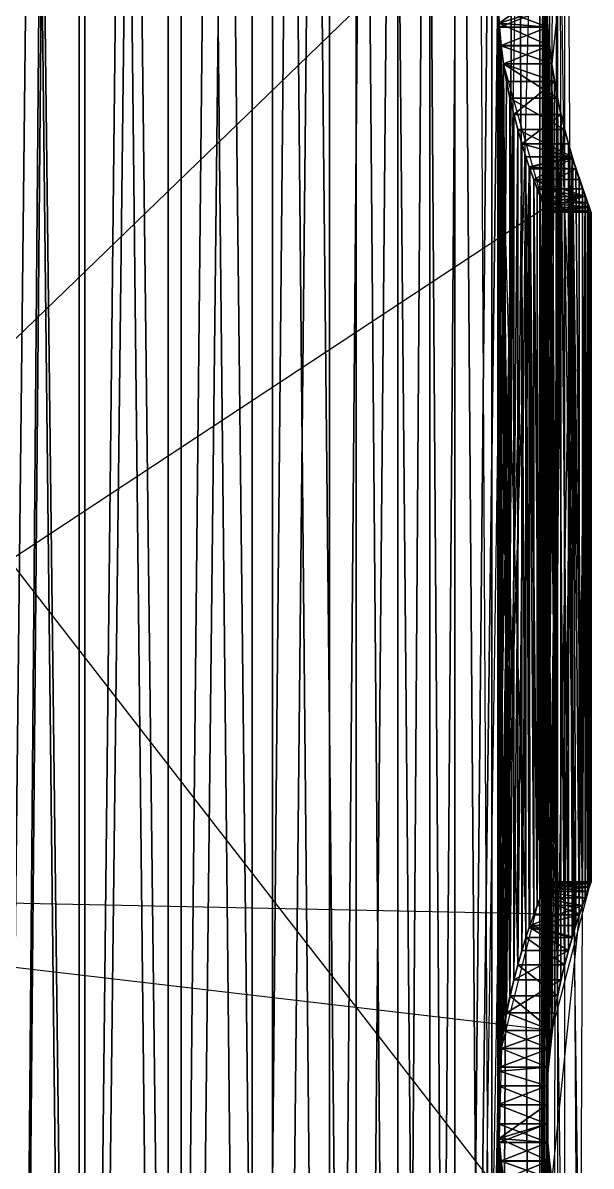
# Model space of a CAD drawing. Extents: x 234 to 504, y 2754 to 8450.
# Drawn here: x 371.6 to 503.5, y 3257.3 to 3522.7 of the extents above; entities that cross this region are included whole.
import ezdxf

# ---------------------------------------------------------------- set-up
doc = ezdxf.new("R2010")
doc.units = 0
doc.layers.get('0').update_dxf_attribs({"linetype": 'CONTINUOUS'})

msp = doc.modelspace()

# ---------------------------------------------------------------- linework, layer by layer
at = {"color": 7}
for points in [[(385.98, 6551.26, -102.26), (363.16, 4652.49, -101.29), (363.16, 6551.26, -101.29), (363.16, 4652.49, -101.29), (385.98, 6551.26, -102.26), (385.98, 4652.49, -102.26), (363.16, 4652.49, -101.29), (363.16, 4652.49, -101.29), (385.98, 4652.49, -102.26), (368.88, 2753.73, -101.17), (363.16, 4652.49, -101.29), (368.88, 2753.73, -101.17), (385.98, 4652.49, -102.26), (385.98, 2753.73, -102.26), (368.88, 2753.73, -101.17), (303.72, 8450.03, -129.98)], [(471.85, 4652.49, -305.4), (471.85, 2753.73, -305.4), (471.85, 2753.73, -305.4), (471.85, 4652.49, -305.4), (481.86, 3789.42, -287.59), (471.85, 2753.73, -305.4), (481.86, 3789.42, -287.59), (471.85, 4652.49, -305.4), (481.86, 4048.34, -287.59), (481.86, 3789.42, -287.59), (481.86, 3789.42, -287.59), (481.86, 4048.34, -287.59), (482.13, 3797.23, -287), (481.86, 3789.42, -287.59), (482.13, 3797.23, -287), (481.86, 4048.34, -287.59), (482.13, 4040.53, -287), (482.13, 3797.23, -287), (482.13, 3797.23, -287), (482.13, 4040.53, -287), (482.2, 4039.59, -286.85), (482.13, 3797.23, -287), (482.13, 5609.69, -287)], [(471.85, 4652.49, -166.21), (471.85, 2753.73, -166.21), (481.86, 3530.49, -184.02), (471.85, 4652.49, -166.21), (481.86, 3530.49, -184.02), (471.85, 2753.73, -166.21), (481.86, 3271.57, -184.02), (481.86, 3530.49, -184.02), (481.86, 3530.49, -184.02), (481.86, 3271.57, -184.02), (481.94, 3275.97, -184.21), (481.86, 3530.49, -184.02), (255.81, 5606.27, -184.21)], [(251.34, 4652.49, -301.47), (493.24, 3785.03, -184.21), (493.16, 3530.49, -184.02), (493.16, 3789.41, -184.02), (493.24, 3785.03, -184.21), (493.16, 3789.41, -184.02), (493.16, 3530.49, -184.02), (491.57, 2753.73, -180.35), (493.16, 3789.41, -184.02), (493.16, 3789.41, -184.02), (491.57, 2753.73, -180.35), (491.57, 4652.49, -180.35), (493.16, 3789.41, -184.02), (491.57, 4652.49, -180.35), (491.57, 2753.73, -180.35), (480.43, 2753.73, -160.41), (491.57, 4652.49, -180.35)], [(363.16, 4652.49, -370.33), (385.98, 2753.73, -369.36), (385.98, 2753.73, -369.36), (363.16, 4652.49, -370.33), (363.16, 2753.73, -370.33), (385.98, 2753.73, -369.36), (363.16, 2753.73, -370.33), (363.16, 4652.49, -370.33)], [(363.6, 4652.49, -111.64), (363.6, 2753.73, -111.64), (384.67, 4652.49, -112.53)], [(363.6, 4652.49, -111.64), (363.6, 2753.73, -111.64), (368.88, 2753.73, -111.52), (384.67, 4652.49, -112.53), (363.6, 2753.73, -111.64), (384.67, 4652.49, -112.53), (368.88, 2753.73, -111.52), (384.67, 2753.73, -112.53), (384.67, 4652.49, -112.53)], [(363.6, 4652.49, -359.98), (363.6, 2753.73, -359.98), (363.6, 2753.73, -359.98), (363.6, 4652.49, -359.98), (384.67, 2753.73, -359.08), (363.6, 2753.73, -359.98), (384.67, 2753.73, -359.08), (363.6, 4652.49, -359.98)], [(384.67, 4652.49, -112.53), (384.67, 2753.73, -112.53), (405.27, 4652.49, -116.97)], [(405.27, 4652.49, -116.97), (384.67, 2753.73, -112.53), (405.27, 2753.73, -116.97), (405.27, 4652.49, -116.97)], [(384.67, 4652.49, -359.08), (384.67, 2753.73, -359.08), (384.67, 2753.73, -359.08), (384.67, 4652.49, -359.08), (405.27, 2753.73, -354.64), (384.67, 2753.73, -359.08), (405.27, 2753.73, -354.64), (384.67, 4652.49, -359.08)], [(385.98, 4652.49, -369.36), (408.3, 2753.73, -364.54), (408.3, 2753.73, -364.54), (385.98, 4652.49, -369.36), (385.98, 2753.73, -369.36), (408.3, 2753.73, -364.54), (385.98, 2753.73, -369.36), (385.98, 4652.49, -369.36)], [(408.3, 4652.49, -107.07), (408.3, 2753.73, -107.07), (385.98, 2753.73, -102.26), (408.3, 4652.49, -107.07)], [(408.3, 4652.49, -107.07), (385.98, 2753.73, -102.26), (385.98, 4652.49, -102.26)], [(405.27, 4652.49, -116.97), (405.27, 2753.73, -116.97), (424.83, 4652.49, -124.83)], [(424.83, 4652.49, -124.83), (405.27, 2753.73, -116.97), (424.83, 2753.73, -124.83), (424.83, 4652.49, -124.83)], [(405.27, 4652.49, -354.64), (405.27, 2753.73, -354.64), (405.27, 2753.73, -354.64), (405.27, 4652.49, -354.64), (424.83, 2753.73, -346.78), (405.27, 2753.73, -354.64), (424.83, 2753.73, -346.78), (405.27, 4652.49, -354.64)], [(408.3, 4652.49, -364.54), (429.49, 2753.73, -356.03), (429.49, 2753.73, -356.03), (408.3, 4652.49, -364.54), (408.3, 2753.73, -364.54), (429.49, 2753.73, -356.03), (408.3, 2753.73, -364.54), (408.3, 4652.49, -364.54)], [(429.49, 4652.49, -115.58), (429.49, 2753.73, -115.58), (408.3, 2753.73, -107.07), (429.49, 4652.49, -115.58)], [(429.49, 4652.49, -115.58), (408.3, 2753.73, -107.07), (408.3, 4652.49, -107.07)], [(424.83, 4652.49, -124.83), (424.83, 2753.73, -124.83), (442.78, 4652.49, -135.88)], [(442.78, 4652.49, -135.88), (424.83, 2753.73, -124.83), (442.78, 2753.73, -135.88), (442.78, 4652.49, -135.88)], [(424.83, 4652.49, -346.78), (424.83, 2753.73, -346.78), (424.83, 2753.73, -346.78), (424.83, 4652.49, -346.78), (442.78, 2753.73, -335.73), (424.83, 2753.73, -346.78), (442.78, 2753.73, -335.73), (424.83, 4652.49, -346.78)], [(429.49, 4652.49, -356.03), (448.94, 2753.73, -344.06), (448.94, 2753.73, -344.06), (429.49, 4652.49, -356.03), (429.49, 2753.73, -356.03), (448.94, 2753.73, -344.06), (429.49, 2753.73, -356.03), (429.49, 4652.49, -356.03)], [(448.94, 4652.49, -127.56), (448.94, 2753.73, -127.56), (429.49, 2753.73, -115.58), (448.94, 4652.49, -127.56)], [(448.94, 4652.49, -127.56), (429.49, 2753.73, -115.58), (429.49, 4652.49, -115.58)], [(442.78, 4652.49, -135.88), (442.78, 2753.73, -135.88), (458.61, 4652.49, -149.81)], [(458.61, 4652.49, -149.81), (442.78, 2753.73, -135.88), (458.61, 2753.73, -149.81), (458.61, 4652.49, -149.81)], [(442.78, 4652.49, -335.73), (442.78, 2753.73, -335.73), (442.78, 2753.73, -335.73), (442.78, 4652.49, -335.73), (458.61, 2753.73, -321.8), (442.78, 2753.73, -335.73), (458.61, 2753.73, -321.8), (442.78, 4652.49, -335.73)], [(448.94, 4652.49, -344.06), (466.08, 2753.73, -328.97), (466.08, 2753.73, -328.97), (448.94, 4652.49, -344.06), (448.94, 2753.73, -344.06), (466.08, 2753.73, -328.97), (448.94, 2753.73, -344.06), (448.94, 4652.49, -344.06)], [(466.08, 4652.49, -142.64), (466.08, 2753.73, -142.64), (448.94, 2753.73, -127.56), (466.08, 4652.49, -142.64)], [(466.08, 4652.49, -142.64), (448.94, 2753.73, -127.56), (448.94, 4652.49, -127.56)], [(458.61, 4652.49, -149.81), (458.61, 2753.73, -149.81), (471.85, 4652.49, -166.21)], [(471.85, 4652.49, -166.21), (458.61, 2753.73, -149.81), (471.85, 2753.73, -166.21), (471.85, 4652.49, -166.21)], [(458.61, 4652.49, -321.8), (458.61, 2753.73, -321.8), (458.61, 2753.73, -321.8), (458.61, 4652.49, -321.8), (471.85, 2753.73, -305.4), (458.61, 2753.73, -321.8), (471.85, 2753.73, -305.4), (458.61, 4652.49, -321.8)], [(466.08, 4652.49, -328.97), (480.43, 2753.73, -311.2), (480.43, 2753.73, -311.2), (466.08, 4652.49, -328.97), (466.08, 2753.73, -328.97), (480.43, 2753.73, -311.2), (466.08, 2753.73, -328.97), (466.08, 4652.49, -328.97)], [(480.43, 4652.49, -160.41), (480.43, 2753.73, -160.41), (466.08, 2753.73, -142.64), (480.43, 4652.49, -160.41)], [(480.43, 4652.49, -160.41), (466.08, 2753.73, -142.64), (466.08, 4652.49, -142.64)], [(471.85, 4652.49, -166.21), (482.13, 2753.73, -184.61)], [(480.43, 4652.49, -311.2), (491.57, 2753.73, -291.27), (491.57, 2753.73, -291.27), (480.43, 4652.49, -311.2), (480.43, 2753.73, -311.2), (491.57, 2753.73, -291.27), (480.43, 2753.73, -311.2), (480.43, 4652.49, -311.2)], [(491.57, 4652.49, -180.35), (480.43, 2753.73, -160.41), (480.43, 4652.49, -160.41)], [(493.16, 4566.18, -287.59), (491.57, 2753.73, -291.27), (491.57, 4652.49, -291.27)], [(503.03, 2753.73, -224.39), (491.57, 4652.49, -180.35)], [(491.57, 4652.49, -180.35), (493.16, 3530.49, -184.02), (493.24, 3526.1, -184.21), (491.57, 2753.73, -180.35), (493.16, 3530.49, -184.02), (493.16, 4307.26, -184.02)], [(491.57, 4652.49, -291.27), (491.57, 2753.73, -291.27), (493.16, 4566.18, -287.59), (491.57, 2753.73, -291.27), (491.57, 4652.49, -291.27)], [(495.7, 4591.44, -281.02), (493.84, 3517.46, -285.92), (493.47, 3521.74, -286.85), (495.7, 3296.83, -281.02), (493.84, 3517.46, -285.92), (495.7, 3296.83, -281.02), (493.47, 3521.74, -286.85), (493.24, 3526.08, -287.4), (495.7, 3296.83, -281.02), (495.7, 3296.83, -281.02), (493.24, 3526.08, -287.4)], [(493.24, 4561.77, -287.4), (491.57, 2753.73, -291.27), (493.16, 4307.26, -287.59), (491.57, 2753.73, -291.27), (493.24, 4561.77, -287.4)], [(493.16, 4307.26, -287.59), (491.57, 2753.73, -291.27), (493.84, 4553.15, -285.92)], [(496.5, 4019.34, -192.9), (494.35, 3513.23, -186.98), (494.98, 3509.16, -188.62), (493.16, 3271.57, -184.02), (494.35, 3513.23, -186.98), (493.16, 3271.57, -184.02), (494.98, 3509.16, -188.62), (496.5, 3501.5, -192.9), (493.16, 3271.57, -184.02), (493.16, 3271.57, -184.02), (496.5, 3501.5, -192.9), (493.24, 3275.96, -184.21), (493.16, 3271.57, -184.02), (493.24, 3275.96, -184.21), (496.5, 3501.5, -192.9), (493.47, 3280.33, -184.77), (493.24, 3275.96, -184.21), (494.98, 3292.9, -188.62), (494.35, 3288.82, -186.98), (496.5, 3501.5, -192.9), (494.98, 3292.9, -188.62), (496.5, 3501.5, -192.9), (494.35, 3288.82, -186.98), (493.85, 3284.62, -185.69), (496.5, 3501.5, -192.9), (496.5, 3501.5, -192.9), (493.85, 3284.62, -185.69), (493.47, 3280.33, -184.77), (496.5, 3501.5, -192.9), (494.35, 4548.92, -186.98)], [(240.41, 4339.79, -276.1), (240.41, 4080.87, -276.1), (242.06, 4073.59, -281.02), (242.06, 4282.01, -281.02), (240.41, 4080.87, -276.1), (240.41, 3563.03, -276.1), (242.06, 3555.75, -281.02), (240.41, 3756.88, -276.1), (240.41, 3563.03, -276.1), (500.75, 3227.48, -262.96)], [(491.57, 2753.73, -291.27), (493.16, 3271.57, -287.59), (493.16, 3530.49, -287.59), (491.57, 2753.73, -291.27), (493.16, 3530.49, -287.59), (493.16, 3271.57, -287.59), (493.24, 3275.99, -287.4), (493.16, 3530.49, -287.59), (493.16, 3530.49, -287.59), (493.24, 3275.99, -287.4), (493.47, 3280.32, -286.85), (493.16, 3530.49, -287.59), (493.24, 4311.68, -287.4)], [(493.16, 4307.26, -287.59), (493.47, 4039.59, -286.85), (493.24, 4043.93, -287.4), (493.16, 3789.42, -287.59), (493.47, 4039.59, -286.85), (493.16, 3789.42, -287.59), (493.24, 4043.93, -287.4), (493.16, 4048.34, -287.59), (493.16, 3789.42, -287.59), (493.16, 3789.42, -287.59), (493.16, 4048.34, -287.59), (491.57, 2753.73, -291.27), (493.16, 3789.42, -287.59), (491.57, 2753.73, -291.27), (493.16, 4048.34, -287.59), (493.24, 4302.85, -287.4), (491.57, 2753.73, -291.27), (491.57, 2753.73, -291.27), (493.24, 4302.85, -287.4)], [(491.57, 2753.73, -180.35), (493.24, 4302.87, -184.21)], [(493.24, 4302.85, -287.4), (493.16, 4048.34, -287.59), (493.47, 3280.32, -286.85), (493.84, 3284.61, -285.92), (493.16, 3530.49, -287.59), (493.47, 3280.32, -286.85), (493.16, 3530.49, -287.59), (493.84, 3284.61, -285.92), (494.35, 3288.82, -284.63), (493.16, 3530.49, -287.59), (493.16, 3530.49, -287.59), (494.35, 3288.82, -284.63), (495.7, 3296.83, -281.02), (493.16, 3530.49, -287.59), (493.47, 3262.82, -286.85), (493.24, 3267.16, -287.4), (491.57, 2753.73, -291.27), (493.47, 3262.82, -286.85), (491.57, 2753.73, -291.27), (493.24, 3267.16, -287.4), (493.16, 3271.57, -287.59), (491.57, 2753.73, -291.27)], [(491.57, 2753.73, -291.27), (493.84, 4061.38, -285.92), (494.35, 4065.59, -284.63), (495.7, 4282.01, -281.02), (493.84, 4061.38, -285.92), (493.84, 4061.38, -285.92), (495.7, 4282.01, -281.02), (493.47, 4057.09, -286.85), (493.84, 4061.38, -285.92), (494.35, 4065.59, -284.63), (495.7, 4073.59, -281.02), (495.7, 4282.01, -281.02), (494.35, 4065.59, -284.63), (495.7, 4282.01, -281.02), (495.7, 4073.59, -281.02), (497.35, 4080.87, -276.1), (495.7, 4282.01, -281.02)], [(495.7, 4282.01, -281.02), (493.24, 4052.76, -287.4), (493.47, 4057.09, -286.85), (495.7, 4282.01, -281.02), (495.7, 3246.32, -281.02)], [(251.73, 4276.29, -277.31), (249.4, 4087.21, -270.02), (251.31, 4274.73, -276.1), (251.31, 4015.81, -276.1), (251.73, 4017.37, -277.31), (249.4, 3828.29, -270.02), (251.31, 4015.81, -276.1), (251.31, 3756.88, -276.1), (251.73, 3758.45, -277.31), (249.4, 3569.37, -270.02), (251.31, 3756.88, -276.1), (490.16, 3574.59, -262.96), (489.13, 3571.66, -267.22), (490.16, 3745.32, -262.96), (490.16, 3574.59, -262.96), (482.13, 3263.76, -287), (482.13, 2753.73, -287)], [(496.5, 4278.26, -192.9), (493.85, 4061.39, -185.69), (493.47, 4057.1, -184.77), (496.5, 4278.26, -192.9), (494.98, 3250.24, -188.62)], [(491.57, 2753.73, -291.27), (493.84, 3258.53, -285.92), (493.47, 3262.82, -286.85), (491.57, 2753.73, -291.27), (493.84, 4035.3, -285.92)], [(497.35, 4015.81, -276.1), (497.35, 3239.04, -276.1)], [(500.75, 3227.48, -262.96), (493.24, 3793.83, -287.4)], [(481.86, 3789.42, -287.59), (481.86, 3530.49, -287.59), (471.85, 2753.73, -305.4), (481.86, 3789.42, -287.59), (471.85, 2753.73, -305.4), (481.86, 3530.49, -287.59), (481.86, 3271.57, -287.59), (471.85, 2753.73, -305.4)], [(493.16, 3789.42, -287.59), (491.57, 2753.73, -291.27), (493.16, 3530.49, -287.59)], [(493.16, 3789.41, -184.02), (493.24, 3526.1, -184.21), (493.47, 3521.74, -184.77), (493.16, 3271.57, -184.02), (493.24, 3526.1, -184.21), (493.16, 3271.57, -184.02), (493.47, 3521.74, -184.77), (493.85, 3517.45, -185.69), (493.16, 3271.57, -184.02), (493.16, 3271.57, -184.02), (493.85, 3517.45, -185.69), (494.35, 3513.23, -186.98), (493.16, 3271.57, -184.02), (493.24, 3526.1, -184.21), (493.16, 3271.57, -184.02), (491.57, 2753.73, -180.35), (493.24, 3526.1, -184.21), (491.57, 2753.73, -180.35), (493.16, 3271.57, -184.02), (493.24, 3267.18, -184.21), (491.57, 2753.73, -180.35)], [(235.63, 3319.62, -255.12), (501.49, 3576.73, -212.49)], [(500.75, 3574.59, -262.96), (494.35, 3513.24, -284.63), (483.17, 3513.24, -284.63), (493.84, 3517.46, -285.92), (494.35, 3513.24, -284.63), (493.84, 3517.46, -285.92), (483.17, 3513.24, -284.63), (482.61, 3517.46, -285.92), (493.84, 3517.46, -285.92), (493.84, 3517.46, -285.92), (482.61, 3517.46, -285.92), (493.47, 3521.74, -286.85), (493.84, 3517.46, -285.92), (493.47, 3521.74, -286.85), (482.61, 3517.46, -285.92), (482.2, 3521.74, -286.85), (493.47, 3521.74, -286.85), (493.47, 3521.74, -286.85), (482.2, 3521.74, -286.85), (493.24, 3526.08, -287.4), (493.47, 3521.74, -286.85), (493.24, 3526.08, -287.4), (482.2, 3521.74, -286.85), (482.13, 3522.68, -287), (493.24, 3526.08, -287.4)], [(471.85, 2753.73, -305.4), (481.86, 3271.57, -287.59), (482.13, 3263.76, -287), (471.85, 2753.73, -305.4), (486.45, 3563.03, -276.1)], [(481.86, 3530.49, -184.02), (481.94, 3275.97, -184.21), (481.94, 3534.89, -184.21)], [(471.85, 2753.73, -305.4), (482.13, 3263.76, -287), (481.86, 3271.57, -287.59), (481.86, 3530.49, -287.59), (482.13, 3522.68, -287), (481.86, 3271.57, -287.59), (482.61, 3517.46, -285.92), (483.17, 3513.24, -284.63), (484.65, 3296.83, -281.02), (482.61, 3517.46, -285.92), (482.61, 3517.46, -285.92), (484.65, 3296.83, -281.02), (482.2, 3521.74, -286.85), (482.61, 3517.46, -285.92), (483.17, 3513.24, -284.63), (484.65, 3505.24, -281.02), (484.65, 3296.83, -281.02), (483.17, 3513.24, -284.63), (484.65, 3296.83, -281.02), (484.65, 3505.24, -281.02), (486.45, 3497.96, -276.1), (484.65, 3296.83, -281.02), (484.65, 3296.83, -281.02), (486.45, 3497.96, -276.1), (486.45, 3304.1, -276.1), (484.65, 3296.83, -281.02), (486.45, 3304.1, -276.1), (486.45, 3497.96, -276.1), (488.36, 3491.62, -270.02), (486.45, 3304.1, -276.1), (486.45, 3304.1, -276.1), (488.36, 3491.62, -270.02), (488.36, 3310.44, -270.02), (486.45, 3304.1, -276.1), (482.2, 3521.74, -286.85), (484.65, 3296.83, -281.02), (482.13, 3522.68, -287), (482.2, 3521.74, -286.85), (482.13, 3522.68, -287), (484.65, 3296.83, -281.02), (483.17, 3288.82, -284.63), (482.13, 3522.68, -287), (482.13, 3522.68, -287), (483.17, 3288.82, -284.63), (482.61, 3284.62, -285.92), (482.13, 3522.68, -287), (482.61, 3284.62, -285.92), (482.2, 3280.32, -286.85), (482.13, 3522.68, -287), (482.61, 3284.62, -285.92), (482.13, 3522.68, -287), (482.2, 3280.32, -286.85), (482.13, 3279.38, -287), (482.13, 3522.68, -287), (482.13, 3522.68, -287), (482.13, 3279.38, -287), (481.86, 3271.57, -287.59), (482.13, 3522.68, -287), (488.36, 3310.44, -270.02), (488.36, 3491.62, -270.02), (489.13, 3312.74, -267.22), (488.36, 3310.44, -270.02), (489.13, 3312.74, -267.22), (488.36, 3491.62, -270.02), (489.13, 3489.33, -267.22), (489.13, 3312.74, -267.22), (489.13, 3312.74, -267.22), (489.13, 3489.33, -267.22), (490.16, 3315.67, -262.96), (489.13, 3312.74, -267.22), (490.16, 3315.67, -262.96), (489.13, 3489.33, -267.22), (490.16, 3486.4, -262.96), (490.16, 3315.67, -262.96), (490.16, 3315.67, -262.96), (490.16, 3486.4, -262.96), (491.65, 3319.62, -255.12), (490.16, 3315.67, -262.96), (491.65, 3319.62, -255.12), (490.16, 3486.4, -262.96), (491.65, 3482.44, -255.12), (491.65, 3319.62, -255.12), (491.65, 3319.62, -255.12), (491.65, 3482.44, -255.12), (492.23, 3321.08, -250.99), (491.65, 3319.62, -255.12), (491.65, 3482.44, -255.12), (492.23, 3480.99, -250.99), (492.23, 3321.08, -250.99), (491.65, 3482.44, -255.12), (492.23, 3321.08, -250.99), (492.23, 3480.99, -250.99), (492.68, 3479.87, -246.72), (492.23, 3321.08, -250.99), (492.23, 3321.08, -250.99), (492.68, 3479.87, -246.72), (492.68, 3322.19, -246.72), (492.23, 3321.08, -250.99), (492.68, 3322.19, -246.72), (492.68, 3479.87, -246.72), (492.71, 3479.79, -246.35), (492.68, 3322.19, -246.72), (492.68, 3322.19, -246.72), (492.71, 3479.79, -246.35), (493, 3322.96, -242.18), (492.68, 3322.19, -246.72), (493, 3322.96, -242.18), (492.71, 3479.79, -246.35), (493, 3479.1, -242.19), (493, 3322.96, -242.18), (493, 3322.96, -242.18), (493, 3479.1, -242.19), (493.14, 3478.76, -238), (493, 3322.96, -242.18), (492.71, 3322.27, -225.27), (492.99, 3322.94, -229.23), (493.14, 3478.76, -233.62), (492.71, 3322.27, -225.27), (493.14, 3478.76, -233.62), (492.99, 3322.94, -229.23), (493.14, 3323.31, -233.63), (493.14, 3478.76, -233.62), (493.14, 3478.76, -233.62), (493.14, 3323.31, -233.63), (493.14, 3478.76, -238), (493.14, 3478.76, -233.62), (493.14, 3478.76, -238), (493.14, 3323.31, -233.63), (493.14, 3323.31, -238), (493.14, 3478.76, -238), (493.14, 3478.76, -238), (493.14, 3323.31, -238), (493, 3322.96, -242.18), (493.14, 3478.76, -238), (493.14, 3478.76, -233.62), (492.99, 3479.13, -229.23), (492.71, 3322.27, -225.27), (493.14, 3478.76, -233.62), (492.71, 3322.27, -225.27), (492.99, 3479.13, -229.23), (492.71, 3479.79, -225.27), (492.71, 3322.27, -225.27), (492.71, 3322.27, -225.27), (492.71, 3479.79, -225.27), (492.23, 3321.09, -220.64), (492.71, 3322.27, -225.27), (492.23, 3321.09, -220.64), (492.71, 3479.79, -225.27), (492.23, 3480.98, -220.64), (492.23, 3321.09, -220.64), (492.23, 3321.09, -220.64), (492.23, 3480.98, -220.64), (491.65, 3319.63, -216.51), (492.23, 3321.09, -220.64), (491.65, 3319.63, -216.51), (492.23, 3480.98, -220.64), (490.96, 3317.81, -212.49), (491.65, 3319.63, -216.51), (490.96, 3317.81, -212.49), (492.23, 3480.98, -220.64), (491.65, 3482.45, -216.49), (490.96, 3317.81, -212.49), (490.96, 3317.81, -212.49), (491.65, 3482.45, -216.49), (490.96, 3484.25, -212.49), (490.96, 3317.81, -212.49), (490.96, 3484.25, -212.49), (489.29, 3488.86, -205.01), (490.96, 3317.81, -212.49), (490.96, 3484.25, -212.49), (490.96, 3317.81, -212.49), (489.29, 3488.86, -205.01), (489.14, 3489.28, -204.46), (490.96, 3317.81, -212.49), (490.96, 3317.81, -212.49), (489.14, 3489.28, -204.46), (489.29, 3313.21, -205.01), (490.96, 3317.81, -212.49), (482.61, 3284.62, -185.69), (483.17, 3288.82, -186.98), (485.52, 3501.5, -192.9), (482.61, 3284.62, -185.69), (483.17, 3288.82, -186.98), (483.86, 3292.9, -188.62), (485.52, 3501.5, -192.9), (483.17, 3288.82, -186.98), (485.52, 3501.5, -192.9), (483.86, 3292.9, -188.62), (485.52, 3300.57, -192.9), (485.52, 3501.5, -192.9), (485.52, 3501.5, -192.9), (485.52, 3300.57, -192.9), (487.41, 3494.66, -198.42), (485.52, 3501.5, -192.9), (487.41, 3494.66, -198.42), (485.52, 3300.57, -192.9), (487.41, 3307.4, -198.42), (487.41, 3494.66, -198.42), (487.41, 3494.66, -198.42), (487.41, 3307.4, -198.42), (489.14, 3489.28, -204.46), (487.41, 3494.66, -198.42), (489.14, 3489.28, -204.46), (487.41, 3307.4, -198.42), (489.14, 3312.79, -204.46), (489.14, 3489.28, -204.46), (489.14, 3489.28, -204.46), (489.14, 3312.79, -204.46), (489.29, 3313.21, -205.01), (489.14, 3489.28, -204.46), (482.61, 3284.62, -185.69), (485.52, 3501.5, -192.9), (482.13, 3279.38, -184.61), (482.61, 3284.62, -185.69), (482.13, 3279.38, -184.61), (485.52, 3501.5, -192.9), (483.86, 3509.16, -188.62), (482.13, 3279.38, -184.61), (482.13, 3279.38, -184.61), (483.86, 3509.16, -188.62), (483.17, 3513.23, -186.98), (482.13, 3279.38, -184.61), (482.13, 2753.73, -184.61), (482.13, 3263.76, -184.61), (471.85, 2753.73, -166.21)], [(493.16, 3530.49, -287.59), (482.13, 3522.68, -287), (481.86, 3530.49, -287.59)], [(493.24, 3526.08, -287.4), (482.13, 3522.68, -287), (493.16, 3530.49, -287.59)], [(493.16, 3530.49, -287.59), (495.7, 3296.83, -281.02), (499.1, 3491.62, -270.02), (497.35, 3497.96, -276.1), (497.35, 3304.1, -276.1), (499.1, 3491.62, -270.02), (497.35, 3304.1, -276.1), (497.35, 3497.96, -276.1), (495.7, 3505.24, -281.02), (497.35, 3304.1, -276.1), (497.35, 3304.1, -276.1), (495.7, 3505.24, -281.02), (495.7, 3296.83, -281.02), (497.35, 3304.1, -276.1), (495.7, 3296.83, -281.02), (495.7, 3505.24, -281.02), (494.35, 3513.24, -284.63), (495.7, 3296.83, -281.02), (495.7, 3296.83, -281.02), (494.35, 3513.24, -284.63), (493.84, 3517.46, -285.92), (495.7, 3296.83, -281.02), (503.03, 2753.73, -224.39)], [(246.8, 3317.81, -212.49), (492.71, 3479.79, -246.35), (492.68, 3479.87, -246.72), (503.08, 3479.87, -246.72), (492.71, 3479.79, -246.35), (483.17, 3513.24, -284.63), (494.35, 3513.24, -284.63), (495.7, 3505.24, -281.02), (483.17, 3513.24, -284.63), (483.17, 3513.24, -284.63), (495.7, 3505.24, -281.02), (484.65, 3505.24, -281.02), (483.17, 3513.24, -284.63), (484.65, 3505.24, -281.02), (495.7, 3505.24, -281.02), (497.35, 3497.96, -276.1), (484.65, 3505.24, -281.02), (484.65, 3505.24, -281.02), (497.35, 3497.96, -276.1), (486.45, 3497.96, -276.1), (484.65, 3505.24, -281.02), (486.45, 3497.96, -276.1), (497.35, 3497.96, -276.1), (499.1, 3491.62, -270.02), (486.45, 3497.96, -276.1), (486.45, 3497.96, -276.1), (499.1, 3491.62, -270.02), (488.36, 3491.62, -270.02), (486.45, 3497.96, -276.1), (488.36, 3491.62, -270.02), (499.1, 3491.62, -270.02), (489.13, 3489.33, -267.22), (488.36, 3491.62, -270.02), (489.13, 3489.33, -267.22), (499.1, 3491.62, -270.02), (499.17, 3491.37, -269.73), (489.13, 3489.33, -267.22), (489.13, 3489.33, -267.22), (499.17, 3491.37, -269.73), (490.16, 3486.4, -262.96), (489.13, 3489.33, -267.22), (490.16, 3486.4, -262.96), (499.17, 3491.37, -269.73), (500.75, 3486.4, -262.96), (490.16, 3486.4, -262.96), (490.16, 3486.4, -262.96), (500.75, 3486.4, -262.96), (502.13, 3482.44, -255.12), (490.16, 3486.4, -262.96), (503.08, 3479.87, -246.72), (492.68, 3479.87, -246.72), (503.03, 3479.98, -247.23), (503.08, 3479.87, -246.72), (503.03, 3479.98, -247.23), (492.68, 3479.87, -246.72), (492.23, 3480.99, -250.99), (503.03, 3479.98, -247.23), (503.03, 3479.98, -247.23), (492.23, 3480.99, -250.99), (502.13, 3482.44, -255.12), (503.03, 3479.98, -247.23), (502.13, 3482.44, -255.12), (492.23, 3480.99, -250.99), (491.65, 3482.44, -255.12), (502.13, 3482.44, -255.12), (502.13, 3482.44, -255.12), (491.65, 3482.44, -255.12), (490.16, 3486.4, -262.96), (502.13, 3482.44, -255.12), (492.71, 3479.79, -246.35), (503.08, 3479.87, -246.72), (493, 3479.1, -242.19), (492.71, 3479.79, -246.35), (493, 3479.1, -242.19), (503.08, 3479.87, -246.72), (503.36, 3479.13, -242.38), (493, 3479.1, -242.19), (493, 3479.1, -242.19), (503.36, 3479.13, -242.38), (493.14, 3478.76, -238), (493, 3479.1, -242.19), (493.14, 3478.76, -238), (503.36, 3479.13, -242.38), (503.5, 3478.76, -238), (493.14, 3478.76, -238), (493.14, 3478.76, -238), (503.5, 3478.76, -238), (493.14, 3478.76, -233.62), (493.14, 3478.76, -238), (493.14, 3478.76, -233.62), (503.5, 3478.76, -238), (503.5, 3478.76, -233.63), (493.14, 3478.76, -233.62), (493.14, 3478.76, -233.62), (503.5, 3478.76, -233.63), (492.99, 3479.13, -229.23), (493.14, 3478.76, -233.62), (492.99, 3479.13, -229.23), (503.5, 3478.76, -233.63), (503.36, 3479.13, -229.23), (492.99, 3479.13, -229.23), (492.99, 3479.13, -229.23), (503.36, 3479.13, -229.23), (492.71, 3479.79, -225.27), (492.99, 3479.13, -229.23), (492.71, 3479.79, -225.27), (503.36, 3479.13, -229.23), (503.03, 3479.98, -224.39), (492.71, 3479.79, -225.27), (492.71, 3479.79, -225.27), (503.03, 3479.98, -224.39), (492.23, 3480.98, -220.64), (492.71, 3479.79, -225.27), (492.23, 3480.98, -220.64), (503.03, 3479.98, -224.39), (502.66, 3480.98, -220.64), (492.23, 3480.98, -220.64), (492.23, 3480.98, -220.64), (502.66, 3480.98, -220.64), (491.65, 3482.45, -216.49), (492.23, 3480.98, -220.64), (491.65, 3482.45, -216.49), (502.66, 3480.98, -220.64), (502.13, 3482.44, -216.5), (491.65, 3482.45, -216.49), (491.65, 3482.45, -216.49), (502.13, 3482.44, -216.5), (490.96, 3484.25, -212.49), (491.65, 3482.45, -216.49), (502.13, 3482.44, -216.5), (501.49, 3484.25, -212.49), (490.96, 3484.25, -212.49), (502.13, 3482.44, -216.5), (490.96, 3484.25, -212.49), (501.49, 3484.25, -212.49), (499.95, 3488.86, -205.01), (490.96, 3484.25, -212.49), (490.96, 3484.25, -212.49), (499.95, 3488.86, -205.01), (489.29, 3488.86, -205.01), (490.96, 3484.25, -212.49), (489.29, 3488.86, -205.01), (499.95, 3488.86, -205.01), (489.14, 3489.28, -204.46), (489.29, 3488.86, -205.01), (489.14, 3489.28, -204.46), (499.95, 3488.86, -205.01), (499.14, 3491.47, -201.77), (489.14, 3489.28, -204.46), (489.14, 3489.28, -204.46), (499.14, 3491.47, -201.77), (487.41, 3494.66, -198.42), (489.14, 3489.28, -204.46), (499.14, 3491.47, -201.77), (498.22, 3494.66, -198.42), (487.41, 3494.66, -198.42), (499.14, 3491.47, -201.77), (487.41, 3494.66, -198.42), (498.22, 3494.66, -198.42), (496.5, 3501.5, -192.9), (487.41, 3494.66, -198.42), (487.41, 3494.66, -198.42), (496.5, 3501.5, -192.9), (485.52, 3501.5, -192.9), (487.41, 3494.66, -198.42), (485.52, 3501.5, -192.9), (496.5, 3501.5, -192.9), (494.98, 3509.16, -188.62), (485.52, 3501.5, -192.9), (485.52, 3501.5, -192.9), (494.98, 3509.16, -188.62), (483.86, 3509.16, -188.62), (485.52, 3501.5, -192.9), (483.86, 3509.16, -188.62), (494.98, 3509.16, -188.62), (483.17, 3513.23, -186.98), (483.86, 3509.16, -188.62), (483.17, 3513.23, -186.98), (494.98, 3509.16, -188.62), (494.35, 3513.23, -186.98), (483.17, 3513.23, -186.98), (483.17, 3513.23, -186.98), (494.35, 3513.23, -186.98), (482.61, 3517.45, -185.69), (483.17, 3513.23, -186.98), (482.61, 3517.45, -185.69), (494.35, 3513.23, -186.98), (493.85, 3517.45, -185.69), (482.61, 3517.45, -185.69), (482.61, 3517.45, -185.69), (493.85, 3517.45, -185.69), (482.13, 3522.68, -184.61), (482.61, 3517.45, -185.69), (482.13, 3522.68, -184.61), (493.85, 3517.45, -185.69), (493.47, 3521.74, -184.77), (482.13, 3522.68, -184.61), (482.13, 3522.68, -184.61), (493.47, 3521.74, -184.77), (481.94, 3526.1, -184.21), (482.13, 3522.68, -184.61), (481.94, 3526.1, -184.21), (493.47, 3521.74, -184.77), (493.24, 3526.1, -184.21)], [(471.85, 2753.73, -166.21), (481.94, 3267.18, -184.21), (481.86, 3271.57, -184.02), (471.85, 2753.73, -166.21), (483.17, 3513.23, -186.98), (482.61, 3517.45, -185.69), (482.13, 3279.38, -184.61), (483.17, 3513.23, -186.98), (482.13, 3279.38, -184.61), (482.61, 3517.45, -185.69), (482.13, 3522.68, -184.61), (482.13, 3279.38, -184.61), (482.13, 3279.38, -184.61), (482.13, 3522.68, -184.61), (481.94, 3275.97, -184.21), (482.13, 3279.38, -184.61), (481.94, 3275.97, -184.21), (482.13, 3522.68, -184.61), (481.94, 3526.1, -184.21), (481.94, 3275.97, -184.21), (481.94, 3275.97, -184.21), (481.94, 3526.1, -184.21)], [(499.17, 2753.73, -201.88), (501.49, 3317.81, -212.49), (499.14, 3491.47, -201.77), (499.95, 3488.86, -205.01), (501.49, 3317.81, -212.49), (499.95, 3488.86, -205.01), (501.49, 3484.25, -212.49), (501.49, 3317.81, -212.49), (499.95, 3488.86, -205.01), (501.49, 3317.81, -212.49), (501.49, 3484.25, -212.49), (502.13, 3482.44, -216.5), (501.49, 3317.81, -212.49), (501.49, 3317.81, -212.49), (502.13, 3482.44, -216.5), (502.13, 3319.63, -216.51), (501.49, 3317.81, -212.49), (502.13, 3319.63, -216.51), (502.13, 3482.44, -216.5), (502.66, 3480.98, -220.64), (502.13, 3319.63, -216.51), (502.13, 3319.63, -216.51), (502.66, 3480.98, -220.64), (502.66, 3321.08, -220.64), (502.13, 3319.63, -216.51), (501.49, 3317.81, -212.49), (499.95, 3313.21, -205.01), (499.14, 3491.47, -201.77), (501.49, 3317.81, -212.49), (499.14, 3491.47, -201.77), (499.95, 3313.21, -205.01), (499.14, 3310.6, -201.77), (499.14, 3491.47, -201.77), (499.14, 3491.47, -201.77), (499.14, 3310.6, -201.77), (498.22, 3494.66, -198.42), (499.14, 3491.47, -201.77), (498.22, 3494.66, -198.42), (499.14, 3310.6, -201.77), (498.22, 3307.4, -198.42), (498.22, 3494.66, -198.42), (498.22, 3494.66, -198.42), (498.22, 3307.4, -198.42), (496.5, 3501.5, -192.9), (498.22, 3494.66, -198.42), (496.5, 3501.5, -192.9), (498.22, 3307.4, -198.42), (496.5, 3300.57, -192.9), (496.5, 3501.5, -192.9), (496.5, 3501.5, -192.9), (496.5, 3300.57, -192.9), (494.98, 3292.9, -188.62), (496.5, 3501.5, -192.9), (503.5, 3323.31, -233.63), (503.36, 3322.94, -229.23), (503.5, 3478.76, -233.63), (503.5, 3323.31, -233.63), (502.66, 3321.08, -220.64), (502.66, 3480.98, -220.64), (503.03, 3322.08, -224.39), (502.66, 3321.08, -220.64), (503.03, 3322.08, -224.39), (502.66, 3480.98, -220.64), (503.03, 3479.98, -224.39), (503.03, 3322.08, -224.39), (503.03, 3322.08, -224.39), (503.03, 3479.98, -224.39), (503.36, 3322.94, -229.23), (503.03, 3322.08, -224.39), (503.36, 3322.94, -229.23), (503.03, 3479.98, -224.39), (503.36, 3479.13, -229.23), (503.36, 3322.94, -229.23), (503.36, 3322.94, -229.23), (503.36, 3479.13, -229.23), (503.5, 3478.76, -233.63), (503.36, 3322.94, -229.23), (503.5, 3323.31, -233.63), (503.5, 3478.76, -233.63), (503.5, 3323.31, -238), (503.5, 3323.31, -233.63), (503.5, 3323.31, -238), (503.5, 3478.76, -233.63), (503.5, 3478.76, -238), (503.5, 3323.31, -238), (503.5, 3323.31, -238), (503.5, 3478.76, -238), (503.36, 3322.94, -242.37), (503.5, 3323.31, -238), (503.36, 3479.13, -242.38), (503.03, 3322.08, -247.23), (503.5, 3478.76, -238), (503.36, 3479.13, -242.38), (503.5, 3478.76, -238), (503.03, 3322.08, -247.23), (503.08, 3322.19, -246.72), (503.5, 3478.76, -238), (503.5, 3478.76, -238), (503.08, 3322.19, -246.72), (503.36, 3322.94, -242.37), (503.5, 3478.76, -238), (499.1, 3491.62, -270.02), (497.35, 3304.1, -276.1), (499.17, 3491.37, -269.73), (499.1, 3491.62, -270.02), (499.17, 3491.37, -269.73), (497.35, 3304.1, -276.1), (499.1, 3310.44, -270.02), (499.17, 3491.37, -269.73), (499.17, 3491.37, -269.73), (499.1, 3310.44, -270.02), (500.75, 3315.67, -262.96), (499.17, 3491.37, -269.73), (503.36, 3479.13, -242.38), (503.08, 3479.87, -246.72), (503.03, 3322.08, -247.23), (503.36, 3479.13, -242.38), (503.03, 3322.08, -247.23), (503.08, 3479.87, -246.72), (503.03, 3479.98, -247.23), (503.03, 3322.08, -247.23), (503.03, 3322.08, -247.23), (503.03, 3479.98, -247.23), (502.13, 3319.62, -255.12), (503.03, 3322.08, -247.23), (502.13, 3319.62, -255.12), (503.03, 3479.98, -247.23), (502.13, 3482.44, -255.12), (502.13, 3319.62, -255.12), (502.13, 3319.62, -255.12), (502.13, 3482.44, -255.12), (500.75, 3315.67, -262.96), (502.13, 3319.62, -255.12), (500.75, 3315.67, -262.96), (502.13, 3482.44, -255.12), (500.75, 3486.4, -262.96), (500.75, 3315.67, -262.96), (500.75, 3315.67, -262.96), (500.75, 3486.4, -262.96), (499.17, 3491.37, -269.73), (500.75, 3315.67, -262.96), (235.1, 3321.09, -220.64)], [(494.35, 3254.31, -186.98), (482.61, 3258.52, -185.69), (483.17, 3254.31, -186.98), (482.61, 3258.52, -185.69), (494.35, 3254.31, -186.98), (493.85, 3258.52, -185.69), (482.61, 3258.52, -185.69), (482.61, 3258.52, -185.69), (493.85, 3258.52, -185.69), (482.13, 3263.76, -184.61), (482.61, 3258.52, -185.69), (482.13, 3263.76, -184.61), (493.85, 3258.52, -185.69), (493.47, 3262.82, -184.77), (482.13, 3263.76, -184.61), (482.13, 3263.76, -184.61), (493.47, 3262.82, -184.77), (481.94, 3267.18, -184.21), (482.13, 3263.76, -184.61), (481.94, 3267.18, -184.21), (493.47, 3262.82, -184.77), (493.24, 3267.18, -184.21), (481.94, 3267.18, -184.21), (481.94, 3267.18, -184.21), (493.24, 3267.18, -184.21), (481.86, 3271.57, -184.02), (481.94, 3267.18, -184.21), (481.86, 3271.57, -184.02), (493.24, 3267.18, -184.21), (493.16, 3271.57, -184.02), (481.86, 3271.57, -184.02), (481.86, 3271.57, -184.02), (493.16, 3271.57, -184.02), (481.94, 3275.97, -184.21), (481.86, 3271.57, -184.02), (481.94, 3275.97, -184.21), (493.16, 3271.57, -184.02), (493.24, 3275.96, -184.21), (481.94, 3275.97, -184.21), (481.94, 3275.97, -184.21), (493.24, 3275.96, -184.21), (482.13, 3279.38, -184.61), (481.94, 3275.97, -184.21), (482.13, 3279.38, -184.61), (493.24, 3275.96, -184.21), (493.47, 3280.33, -184.77), (482.13, 3279.38, -184.61), (482.13, 3279.38, -184.61), (493.47, 3280.33, -184.77), (482.61, 3284.62, -185.69), (482.13, 3279.38, -184.61), (482.61, 3284.62, -185.69), (493.47, 3280.33, -184.77), (493.85, 3284.62, -185.69), (482.61, 3284.62, -185.69), (482.61, 3284.62, -185.69), (493.85, 3284.62, -185.69), (483.17, 3288.82, -186.98), (482.61, 3284.62, -185.69), (483.17, 3288.82, -186.98), (493.85, 3284.62, -185.69), (494.35, 3288.82, -186.98), (483.17, 3288.82, -186.98), (483.17, 3288.82, -186.98), (494.35, 3288.82, -186.98), (483.86, 3292.9, -188.62), (483.17, 3288.82, -186.98), (494.35, 3288.82, -186.98), (494.98, 3292.9, -188.62), (483.86, 3292.9, -188.62), (494.35, 3288.82, -186.98), (483.86, 3292.9, -188.62), (494.98, 3292.9, -188.62), (496.5, 3300.57, -192.9), (483.86, 3292.9, -188.62), (483.86, 3292.9, -188.62), (496.5, 3300.57, -192.9), (485.52, 3300.57, -192.9), (483.86, 3292.9, -188.62), (485.52, 3300.57, -192.9), (496.5, 3300.57, -192.9), (498.22, 3307.4, -198.42), (485.52, 3300.57, -192.9), (485.52, 3300.57, -192.9), (498.22, 3307.4, -198.42), (487.41, 3307.4, -198.42), (485.52, 3300.57, -192.9), (487.41, 3307.4, -198.42), (498.22, 3307.4, -198.42), (489.14, 3312.79, -204.46), (487.41, 3307.4, -198.42), (489.14, 3312.79, -204.46), (498.22, 3307.4, -198.42), (499.14, 3310.6, -201.77), (489.14, 3312.79, -204.46), (489.14, 3312.79, -204.46), (499.14, 3310.6, -201.77), (489.29, 3313.21, -205.01), (489.14, 3312.79, -204.46), (499.14, 3310.6, -201.77), (499.95, 3313.21, -205.01), (489.29, 3313.21, -205.01), (499.14, 3310.6, -201.77), (489.29, 3313.21, -205.01), (499.95, 3313.21, -205.01), (501.49, 3317.81, -212.49), (489.29, 3313.21, -205.01), (489.29, 3313.21, -205.01), (501.49, 3317.81, -212.49), (490.96, 3317.81, -212.49), (489.29, 3313.21, -205.01), (490.96, 3317.81, -212.49), (501.49, 3317.81, -212.49), (491.65, 3319.63, -216.51), (490.96, 3317.81, -212.49), (491.65, 3319.63, -216.51), (501.49, 3317.81, -212.49), (502.13, 3319.63, -216.51), (491.65, 3319.63, -216.51), (491.65, 3319.63, -216.51), (502.13, 3319.63, -216.51), (492.23, 3321.09, -220.64), (491.65, 3319.63, -216.51), (492.23, 3321.09, -220.64), (502.13, 3319.63, -216.51), (502.66, 3321.08, -220.64), (492.23, 3321.09, -220.64), (492.23, 3321.09, -220.64), (502.66, 3321.08, -220.64), (492.71, 3322.27, -225.27), (492.23, 3321.09, -220.64), (492.71, 3322.27, -225.27), (502.66, 3321.08, -220.64), (503.03, 3322.08, -224.39), (492.71, 3322.27, -225.27), (492.71, 3322.27, -225.27), (503.03, 3322.08, -224.39), (492.99, 3322.94, -229.23), (492.71, 3322.27, -225.27), (492.99, 3322.94, -229.23), (503.03, 3322.08, -224.39), (503.36, 3322.94, -229.23), (492.99, 3322.94, -229.23), (492.99, 3322.94, -229.23), (503.36, 3322.94, -229.23), (493.14, 3323.31, -233.63), (492.99, 3322.94, -229.23), (493.14, 3323.31, -233.63), (503.36, 3322.94, -229.23), (503.5, 3323.31, -233.63), (493.14, 3323.31, -233.63), (493.14, 3323.31, -233.63), (503.5, 3323.31, -233.63), (493.14, 3323.31, -238), (493.14, 3323.31, -233.63), (493.14, 3323.31, -238), (503.5, 3323.31, -233.63), (503.5, 3323.31, -238), (493.14, 3323.31, -238), (493.14, 3323.31, -238), (503.5, 3323.31, -238), (493, 3322.96, -242.18), (493.14, 3323.31, -238), (493, 3322.96, -242.18), (503.5, 3323.31, -238), (503.36, 3322.94, -242.37), (493, 3322.96, -242.18), (493, 3322.96, -242.18), (503.36, 3322.94, -242.37), (492.68, 3322.19, -246.72), (493, 3322.96, -242.18), (500.75, 3315.67, -262.96), (491.65, 3319.62, -255.12), (502.13, 3319.62, -255.12), (500.75, 3315.67, -262.96), (502.13, 3319.62, -255.12), (491.65, 3319.62, -255.12), (492.23, 3321.08, -250.99), (502.13, 3319.62, -255.12), (502.13, 3319.62, -255.12), (492.23, 3321.08, -250.99), (503.03, 3322.08, -247.23), (502.13, 3319.62, -255.12), (503.03, 3322.08, -247.23), (492.23, 3321.08, -250.99), (492.68, 3322.19, -246.72), (503.03, 3322.08, -247.23), (503.03, 3322.08, -247.23), (492.68, 3322.19, -246.72), (503.08, 3322.19, -246.72), (503.03, 3322.08, -247.23), (503.08, 3322.19, -246.72), (492.68, 3322.19, -246.72), (503.36, 3322.94, -242.37), (503.08, 3322.19, -246.72), (494.35, 3288.82, -284.63), (484.65, 3296.83, -281.02), (495.7, 3296.83, -281.02), (494.35, 3288.82, -284.63), (495.7, 3296.83, -281.02), (484.65, 3296.83, -281.02), (486.45, 3304.1, -276.1), (495.7, 3296.83, -281.02), (495.7, 3296.83, -281.02), (486.45, 3304.1, -276.1), (497.35, 3304.1, -276.1), (495.7, 3296.83, -281.02), (497.35, 3304.1, -276.1), (486.45, 3304.1, -276.1), (488.36, 3310.44, -270.02), (497.35, 3304.1, -276.1), (497.35, 3304.1, -276.1), (488.36, 3310.44, -270.02), (499.1, 3310.44, -270.02), (497.35, 3304.1, -276.1), (499.1, 3310.44, -270.02), (488.36, 3310.44, -270.02), (489.13, 3312.74, -267.22), (499.1, 3310.44, -270.02), (499.1, 3310.44, -270.02), (489.13, 3312.74, -267.22), (500.75, 3315.67, -262.96), (499.1, 3310.44, -270.02), (500.75, 3315.67, -262.96), (489.13, 3312.74, -267.22), (490.16, 3315.67, -262.96), (500.75, 3315.67, -262.96), (500.75, 3315.67, -262.96), (490.16, 3315.67, -262.96), (491.65, 3319.62, -255.12), (500.75, 3315.67, -262.96), (494.35, 3254.32, -284.63)], [(483.17, 3254.32, -284.63), (493.84, 3258.53, -285.92), (494.35, 3254.32, -284.63), (493.84, 3258.53, -285.92), (483.17, 3254.32, -284.63), (482.61, 3258.53, -285.92), (493.84, 3258.53, -285.92), (493.84, 3258.53, -285.92), (482.61, 3258.53, -285.92), (493.47, 3262.82, -286.85), (493.84, 3258.53, -285.92), (493.47, 3262.82, -286.85), (482.61, 3258.53, -285.92), (482.2, 3262.82, -286.85), (493.47, 3262.82, -286.85), (493.47, 3262.82, -286.85), (482.2, 3262.82, -286.85), (493.24, 3267.16, -287.4), (493.47, 3262.82, -286.85), (493.24, 3267.16, -287.4), (482.2, 3262.82, -286.85), (482.13, 3263.76, -287), (493.24, 3267.16, -287.4), (493.24, 3267.16, -287.4), (482.13, 3263.76, -287), (493.16, 3271.57, -287.59), (493.24, 3267.16, -287.4), (493.16, 3271.57, -287.59), (482.13, 3263.76, -287), (481.86, 3271.57, -287.59), (493.16, 3271.57, -287.59), (493.16, 3271.57, -287.59), (481.86, 3271.57, -287.59), (493.24, 3275.99, -287.4), (493.16, 3271.57, -287.59), (493.24, 3275.99, -287.4), (481.86, 3271.57, -287.59), (482.13, 3279.38, -287), (493.24, 3275.99, -287.4), (493.24, 3275.99, -287.4), (482.13, 3279.38, -287), (493.47, 3280.32, -286.85), (493.24, 3275.99, -287.4), (493.47, 3280.32, -286.85), (482.13, 3279.38, -287), (482.2, 3280.32, -286.85), (493.47, 3280.32, -286.85), (493.47, 3280.32, -286.85), (482.2, 3280.32, -286.85), (493.84, 3284.61, -285.92), (493.47, 3280.32, -286.85), (493.84, 3284.61, -285.92), (482.2, 3280.32, -286.85), (482.61, 3284.62, -285.92), (493.84, 3284.61, -285.92), (493.84, 3284.61, -285.92), (482.61, 3284.62, -285.92), (494.35, 3288.82, -284.63), (493.84, 3284.61, -285.92), (494.35, 3288.82, -284.63), (482.61, 3284.62, -285.92), (483.17, 3288.82, -284.63), (494.35, 3288.82, -284.63), (494.35, 3288.82, -284.63), (483.17, 3288.82, -284.63), (484.65, 3296.83, -281.02), (494.35, 3288.82, -284.63), (246.8, 3317.81, -212.49)], [(471.85, 2753.73, -166.21), (482.13, 3263.76, -184.61), (481.94, 3267.18, -184.21), (471.85, 2753.73, -166.21)], [(491.57, 2753.73, -180.35), (493.24, 3267.18, -184.21), (493.47, 3262.82, -184.77), (491.57, 2753.73, -180.35), (493.47, 3262.82, -184.77), (493.85, 3258.52, -185.69), (491.57, 2753.73, -180.35), (493.47, 3262.82, -184.77), (491.57, 2753.73, -180.35), (493.85, 3258.52, -185.69), (494.35, 3254.31, -186.98)], [(482.13, 2753.73, -184.61), (482.61, 3258.52, -185.69), (482.13, 3263.76, -184.61), (482.13, 2753.73, -184.61)], [(483.17, 3254.32, -284.63), (482.13, 3263.76, -287), (482.2, 3262.82, -286.85), (482.13, 2753.73, -287), (482.13, 3263.76, -287), (482.13, 2753.73, -287), (482.2, 3262.82, -286.85), (482.61, 3258.53, -285.92), (482.13, 2753.73, -287)], [(482.13, 2753.73, -287), (482.61, 3258.53, -285.92), (483.17, 3254.32, -284.63)], [(483.17, 3254.31, -186.98), (482.61, 3258.52, -185.69), (482.13, 2753.73, -184.61)], [(494.35, 3254.32, -284.63), (493.84, 3258.53, -285.92), (491.57, 2753.73, -291.27)]]:
    msp.add_polyline3d(points, dxfattribs=at)

doc.saveas('drawing.dxf')
